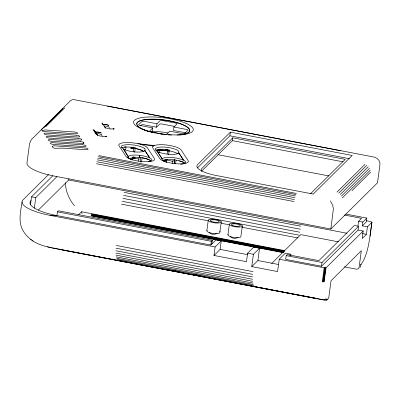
<?xml version="1.0" encoding="UTF-8"?>
<svg xmlns="http://www.w3.org/2000/svg" width="400" height="400" viewBox="0 0 400 400"><rect width="100%" height="100%" fill="white"/><g stroke="black" fill="none" stroke-linecap="round" stroke-linejoin="round"><path stroke-width="0.6" d="M360.365 266.895L360.17 266.405M139.615 157.535L139.81 155.335L139.615 157.535A12.04 3.26 7.6 0 0 134.325 157.22L134.35 157.03A12.04 3.26 7.6 0 0 132.8 157.09L132.41 160.07M284.755 250.635L81.575 211.745L82.055 213.64M326.35 298.93L325.915 298.99M160.665 149.255L159.975 149.295L159.505 152.89M175.575 163.865L176.08 160.09A12.035 3.255 7.6 0 0 174.03 159.765L174.01 159.965M22.06 201.875C20.67 211.42 17.765 222.45 23.45 231.265C25.455 234.7 28.245 237.67 31.475 239.985M30.455 204.905L31.53 196.84L52.785 175.78M34.345 208.145L35.745 197.645L56.91 176.68M211.855 244.015L212.355 240.255L58.48 210.805L57.44 211.835L56.935 215.595L50.115 215.375A37.215 10.07 7.6 0 1 23.13 199.755L48.585 174.535M38.29 210.135L68.71 179.995L68.875 178.76M144.805 148.785L145.18 149.62L144.865 150.625L149.69 157.965A12.04 3.26 7.6 0 0 137.51 155.115A12.04 3.26 7.6 0 0 128.195 156.51L123.35 148.89L121.41 147.17M125.61 149.98L126.015 146.94L124.285 147.135M128.195 156.51L123.35 148.89M134.675 152.375L135.165 148.695A12.015 3.25 7.6 0 0 130.815 148.13L132.9 148.125A12.04 3.26 7.6 0 1 143.86 151.515M130.815 148.13L131.525 147.98M133.185 151.62L133.75 147.37M133.04 158.2L135.05 158.17A12.015 3.25 7.6 0 0 132.655 158.235L133.04 158.2A12.04 3.26 7.6 0 1 135.05 158.17M138.585 161.27L139.075 157.59M140.18 162.095L140.83 157.24M141.54 161.975L142.11 157.725L144.255 158.175A12.015 3.25 7.6 0 1 150.535 160.635M185.925 132.845L173.46 130.46L173.92 127.015L176.995 123.965A2.19 0.59 7.6 0 0 175.41 123.045L162.68 120.605A2.19 0.59 7.6 0 0 160.05 120.72L156.97 123.77L144.505 121.38A2.19 0.59 7.6 0 0 141.875 121.495L138.73 124.61A2.19 0.59 7.6 0 0 140.32 125.525L152.79 127.915L152.33 131.36L151.45 132.23M140.63 125.72L141.415 124.94A2.19 0.59 7.6 0 1 144.045 124.83L156.51 127.215L156.97 123.77M177.78 153.87A12.04 3.26 7.6 0 0 161.78 150.155L156.735 150.73L156.835 150.015L159.95 149.505M158.68 150.34L158.775 149.62L155.865 150.39L156.835 150.015L156.67 151.205M167.15 153.985L167.8 149.13M166.38 162.435L166.76 159.44A12.035 3.255 7.6 0 1 167.695 159.395L167.665 159.595A12.04 3.26 7.6 0 1 174.02 159.99M168.645 154.74L169.275 149.91L161.905 149.23A4.38 3.87 81.7 0 0 161.02 149.245M172.555 163.635L173.045 159.96M174.155 163.855L174.725 159.605M174.23 163.855L174.8 159.605M184.76 163.205A12.015 3.25 7.6 0 0 180.68 161.225L176.05 160.295M178.765 152.995A12.04 3.26 7.6 0 1 169.3 154.325A12.04 3.26 7.6 0 1 157.2 151.43L162.095 158.88A12.04 3.26 7.6 0 1 171.36 157.465A12.04 3.26 7.6 0 1 183.57 160.3L178.765 152.995C180.005 149.83 174.535 149.225 172.575 148.365A12.04 3.26 7.6 0 0 157.49 147.495L155.66 148.295L155.255 149.345L157.23 151.22L162.125 158.67L162.12 159.885A12.04 3.255 7.7 0 0 164.815 161.695M31.03 200.6A35.725 9.665 7.6 0 0 56.935 215.595L210.81 245.05L211.315 241.29L212.355 240.255M197.585 167.785L229.875 135.8L230.36 132.145L352.2 155.465L313.22 194.075L216.68 175.6A26.27 7.11 7.6 0 1 197.63 164.57L230.36 132.145M290.725 255.455L290.89 254.225L285.365 253.165L279.24 259.23L277.6 271.555L251.775 266.615L257.9 260.55L259.545 248.225L253.745 247.115L247.625 253.18L246.49 261.68L213.985 255.46L215.12 246.96L221.245 240.895L216.015 239.895L210.81 245.05M207.11 230.405A6.565 1.775 7.6 0 0 211.79 233.235A6.565 1.775 7.6 0 0 219.74 232.82L221.275 221.855M201.56 171.215L232.42 140.64L232.795 137.82L345.235 159.34L310.535 193.715M213.985 255.46L220.11 249.395L221.245 240.895M242.355 225.89L240.82 236.855A6.565 1.775 7.6 0 1 232.865 237.27A6.565 1.775 7.6 0 1 228.19 234.435M251.775 266.615L253.42 254.29L259.545 248.225M286.185 255.62L285.685 259.38L321.52 266.24L358.08 230.02L358.58 226.26L354.365 225.455L318.845 260.64L287.225 254.59L286.185 255.62L322.02 262.48L358.58 226.26M321.52 266.24L322.02 262.48M322.295 281.91L324.175 267.81L326.24 267.61L363.2 231L358.08 230.02M322.855 281.955L324.735 267.855M323.375 281.96L325.255 267.86M323.82 281.915L325.7 267.815M330.845 229.02L377.515 182.785L379.94 164.61C380.58 160.37 376.515 157.045 372.575 156.775L73.45 99.55L72.25 99.685L70.19 100.975L31.73 139.265L30.56 140.97L29.56 143.87L26.95 162.965A36.12 9.775 7.6 0 0 54.185 176.065L330.845 229.02L333.365 209.145L332.815 205.585L330.375 200.86M324.155 281.83L326.035 267.73M357.955 226.015L358.59 221.265L361.57 218.315L344.405 215.03M365.995 220.665L370.815 221.61L371.94 222.26L367.425 226.815L362.305 225.835L362.805 222.075L366.825 218.09L345.995 214.105M363.2 231L362.195 238.52L366.42 234.335L367.425 226.815M366.825 218.09L366.325 221.85L362.305 225.835M369.97 236.195L371.855 222.095M371.94 222.26L370.055 236.36C368.355 246.17 366.765 256.745 360.715 264.94L360.99 264.525L360.49 265.875M206.84 230.81L208.25 220.315M227.92 234.845L229.33 224.35M127.995 157.89L128.22 156.3L127.975 156.965L128.35 157.73A12.04 3.31 7.6 0 0 131.79 159.75M83.465 143.595L83.64 142.445M327.08 299.87L327.315 299.57L326.205 300.45M41.195 129.92L57.585 113.685M58.47 112.81L60.24 111.055M44.01 127.355L63.055 108.49M45.815 126.66L64.86 107.79M152.79 127.915L149.71 130.965A2.19 0.59 7.6 0 0 151.295 131.88L163.42 134.205M156.51 127.215L159.59 124.165A2.19 0.59 7.6 0 1 162.22 124.055L174.95 126.49M78.48 214.81L81.575 211.745M232.795 137.82L201.935 168.395A23.52 6.365 7.6 0 0 201.66 171.085M336.965 192.13L364.97 164.39M338.745 193.095L366.75 165.355M340.275 194.435L368.28 166.69M271.635 263.495L300.77 234.635L338.43 241.845M341.475 196.07L369.48 168.33M342.285 197.92L370.29 170.175M351.99 190.63L370.66 172.135M289.64 255.46L290.89 254.225M360.41 266.87L359.94 267.285M216.92 233.37C214.625 234.85 210.815 234.625 209.11 232.365M238 237.405C235.705 238.885 231.895 238.66 230.19 236.4M113.46 129.03L114.205 128.65L113.055 129.005L113.69 128.905L110.36 128.95M105.87 136.55L106.615 136.17L105.465 136.525L106.1 136.425L102.765 136.47M153.335 146.055L154.345 145.55A14.44 3.905 7.6 0 1 164.12 144.795L164.34 144.81A14.44 3.905 7.6 0 1 181.155 149.99L188.095 160.55A14.44 3.905 7.6 0 1 176.81 163.785L176.595 163.77A14.44 3.905 7.6 0 1 159.775 158.585L152.835 148.03A14.44 3.905 7.6 0 1 153.335 146.055L137.97 143.705A14.44 3.905 7.6 0 0 130.575 142.655L130.36 142.64A14.44 3.905 7.6 0 0 119.07 145.87L126.015 156.43A14.44 3.905 7.6 0 0 142.83 161.61L143.045 161.625A14.44 3.905 7.6 0 0 154.335 158.395L147.395 147.835A14.44 3.905 7.6 0 0 140.255 144.265M327.22 299.24L328.26 298.73L328.755 297.75L331.03 280.71L361.325 250.695L359.05 267.735L358.56 268.715L356.695 269.215L344.49 266.88M254.87 286.635L323.35 299.74L325.18 299.565M324.5 299.74L324.77 299.67M156.735 150.73L161.845 150.165L168.5 150.74L163.99 150.23M165.25 150.535L169.135 151.065A12.015 3.25 7.6 0 0 159.83 150.44L161.755 150.36M166.73 159.645L162.605 160.53A12.04 3.26 7.6 0 1 166.745 159.67M131.26 158.17L133.065 157.99A12.04 3.26 7.6 0 1 135.08 157.96M165.525 149.4L167.405 149.615M131.495 148.19L135.165 148.695L135.31 147.55A12.04 3.26 7.6 0 0 134.085 147.35L134.06 147.535A12.04 3.26 7.6 0 0 127.65 147.065L125.76 146.965A12.04 3.26 7.6 0 0 121.765 147.94M137.97 143.705L154.345 145.55M139.64 157.35L146.075 158.665A12.04 3.26 7.6 0 1 150.47 160.605M324.175 267.81L279.24 259.23M176.485 271.22L171.25 270.62L174.71 270.98L179.85 272.25L178.705 271.77M197.56 275.255L192.33 274.655L195.835 274.985L200.87 276.22M109.1 128.805L104.83 127.62L105.52 128.11L101.98 122.865L102.61 124.315M101.505 136.325L98.085 135.5M325.795 300.42L61.93 249.915M107.24 106.07L340.82 150.775M229.875 135.8L349.26 158.65M173.92 127.015L186.385 129.4A2.19 0.59 7.6 0 1 187.975 130.32L184.83 133.43A2.19 0.59 7.6 0 1 182.205 133.545L169.735 131.155L166.655 134.205A2.19 0.59 7.6 0 1 164.03 134.32M232.42 140.64L343.025 161.81M217.875 154.69L328.955 175.95M98.885 155.63L296.495 193.455M98.34 156.695L295.955 194.52M97.795 158.12L295.41 195.945M97.27 159.83L294.885 197.655M96.795 161.735L294.41 199.56M96.4 163.725L294.015 201.55M358.59 221.265L362.805 222.075M362.335 233.55L366.42 234.335M68.71 179.995L347.005 233.265M124.055 192.38L300.915 226.23M123.52 195.365L300.38 229.22M122.905 198.36L299.765 232.21M122.21 201.31L299.07 235.16M121.45 204.165L208.35 220.795M221.2 223.255L229.155 224.78M242.01 227.24L297.7 237.9M31.53 196.84L35.745 197.645M91.645 214.115L284.405 251.01M91.55 214.55L284.22 251.425M91.44 214.96L284.11 251.84M91.32 215.335L283.99 252.21M91.19 215.64L283.245 252.4M91.065 215.87L283.12 252.63M57.44 211.835L211.315 241.29M50.115 215.375L215.12 246.96M247.625 253.18L253.42 254.29M220.11 249.395L247.705 254.675M257.9 260.55L278.315 264.455M116.265 245.455L253.015 271.63M116.035 248.205L252.78 274.38M115.91 250.76L252.66 276.935M115.9 253.085L252.65 279.26M116.01 255.145L252.755 281.32M116.225 256.9L252.975 283.075M116.55 258.33L253.3 284.505M116.98 259.41L253.73 285.585M173.895 270.56L175.12 270.795M194.73 274.55L195.955 274.78M66.04 250.25L67.265 250.485M76.455 252.245L77.68 252.48M112 259.05L113.225 259.285M122.42 261.045L123.645 261.28M168.38 269.84L169.605 270.075M173.285 270.78L180.025 272.07M193.51 274.65L199.025 275.705M224.76 280.63L225.99 280.865M270.725 289.43L271.95 289.665M281.145 291.425L282.37 291.66M316.72 298.485L50.025 247.4C43.14 246.13 36.32 243.735 30.715 239.445M51.645 247.9L316.98 298.67M50.82 247.77L47.39 246.69M198.375 275.43L199.125 275.615M177.295 271.395L178.05 271.58M325.495 298.945L326.88 300.09M199.785 275.805L200.66 276.115M101.355 133.13L100.43 132.66A3.285 0.89 7.6 0 0 95.54 132.275M325.645 299.06L326.135 299.35M32.345 240.595L33.045 241.09M74.515 205.81C69.035 199.425 65.665 191.195 65.315 182.77M178.795 152.785L183.595 160.09L185.555 161.495A12.04 3.255 7.7 0 1 180.485 164.225M167.245 159.245L167.91 160.255A12.015 3.25 7.6 0 1 173.08 161.58M144.895 150.42L149.72 157.76L151.75 159.345A12.04 3.36 8.2 0 1 150.79 161.09M133.28 156.88L133.94 157.89A12.015 3.25 7.6 0 1 139.115 159.215M110.175 129.14L108.87 127.15A3.285 0.89 7.6 0 0 108.6 126.9A3.285 0.89 7.6 0 0 104.25 125.99M101.275 134.67L102.585 136.66M94.39 130.385L97.66 135.36M94.84 131.115L97.785 135.59M93.755 129.805L97.025 134.78M95.075 131.945L96.38 133.935M92.98 129.415L96.25 134.385M219.905 231.075L219.93 231.985M96.485 133.52A3.285 0.89 7.6 0 1 101.165 134.545A3.285 0.89 7.6 0 1 101.33 134.715M102.83 124.89A3.285 0.89 7.6 0 1 105.645 124.63A3.285 0.89 7.6 0 1 108.79 125.49A3.285 0.89 7.6 0 0 105.98 124.64A3.285 0.89 7.6 0 0 103.045 124.72M95.505 132.225A3.285 0.89 7.6 0 1 100.995 132.885M152.085 131.22A29.965 8.11 7.6 0 1 168.05 132.965M155.225 133.025A26.685 7.22 7.6 0 1 140.67 120.505A26.685 7.22 7.6 0 1 181.99 124.25A26.685 7.22 7.6 0 1 177.03 135.005M171.47 135.02A26.685 7.22 7.6 0 1 168.045 134.835M165.12 134.575A26.685 7.22 7.6 0 1 163.94 134.445M162.17 134.225A26.685 7.22 7.6 0 1 160.41 133.97M168.055 150.67A36.245 9.81 7.6 0 1 159.875 149.815M136.82 124.46A26.685 7.22 7.6 0 1 169.585 121.01A26.685 7.22 7.6 0 1 185.905 133.855M185.435 134A26.685 7.22 7.6 0 1 179.89 135.01M148.235 131.435A26.685 7.22 7.6 0 1 139.525 127.595M138.17 126.53A26.685 7.22 7.6 0 1 137.265 125.48M178.745 160.675A12.035 3.255 7.6 0 1 184.765 163.26M144.78 148.78A12.04 3.135 7.7 0 0 131.015 144.76L130.795 144.74A12.04 3.16 7 0 0 121.375 147.165M163.785 160.82A12.015 3.25 7.6 0 1 165.255 160.535L166.65 160.39A12.06 3.265 7.6 0 1 167.015 160.365L166.99 160.575A12.035 3.255 7.6 0 0 166.625 160.6L167.015 160.365L164.97 160.565A12.04 3.26 7.6 0 0 163.575 160.855M133.065 157.99A12.05 3.26 7.6 0 0 132.675 158.015A12.04 3.26 7.6 0 0 129.485 158.525M130.845 147.925A12.015 3.25 7.6 0 1 143.985 151.7M144.865 150.625A12.04 3.26 7.6 0 1 133.145 151.755L130.845 151.405A12.04 3.26 7.6 0 1 123.32 149.1M150.81 161.095A12.04 3.34 7.9 0 1 148.235 161.805M166.19 162.24A12.04 3.255 7.7 0 1 165.335 161.915M52.405 146.505L53.015 147.675L54.55 148.275L63.325 148.15L85.66 149.7A3.065 0.83 7.6 0 0 88.055 149.015A3.065 0.83 7.6 0 0 84.485 147.915L54.875 145.86A3.065 0.83 7.6 0 0 53.125 145.93L52.405 146.505M41.91 130.89L44.43 131.565A3.065 0.83 7.6 0 0 45.57 131.705L75.18 133.755A3.065 0.83 7.6 0 0 77.575 133.07A3.065 0.83 7.6 0 0 74.005 131.97L45.98 130.025A10.64 9.97 -33.3 0 0 44.38 130.035L41.91 130.89M76.13 135.205L46.52 133.15A3.065 0.83 7.6 0 0 44.125 133.835A3.065 0.83 7.6 0 0 47.695 134.935L77.305 136.99A3.065 0.83 7.6 0 0 79.7 136.305A3.065 0.83 7.6 0 0 76.13 135.205M78.2 138.35L48.585 136.295A3.065 0.83 7.6 0 0 46.19 136.98A3.065 0.83 7.6 0 0 49.76 138.08L79.375 140.135A3.065 0.83 7.6 0 0 81.77 139.45A3.065 0.83 7.6 0 0 78.2 138.35M80.325 141.58L50.715 139.53A3.065 0.83 7.6 0 0 48.315 140.215A3.065 0.83 7.6 0 0 51.885 141.315L81.5 143.37A3.065 0.83 7.6 0 0 83.895 142.68A3.065 0.83 7.6 0 0 80.325 141.58M82.42 144.77L52.81 142.715A3.065 0.83 7.6 0 0 50.36 143.29A3.065 0.83 7.6 0 0 53.19 144.42L83.595 146.555A3.065 0.83 7.6 0 0 85.99 145.87A3.065 0.83 7.6 0 0 82.42 144.77M210.25 221.82A6.565 1.775 7.6 0 0 221.09 222.295A6.565 1.775 7.6 0 0 212.955 219.14A6.565 1.775 7.6 0 0 210.25 221.82M211.78 221.555A4.38 1.185 7.6 0 0 219.005 221.87A4.38 1.185 7.6 0 0 213.58 219.765A4.38 1.185 7.6 0 0 211.78 221.555M231.33 225.855A6.565 1.775 7.6 0 0 242.165 226.33A6.565 1.775 7.6 0 0 234.035 223.175A6.565 1.775 7.6 0 0 231.33 225.855M232.855 225.59A4.38 1.185 7.6 0 0 240.08 225.905A4.38 1.185 7.6 0 0 234.66 223.8A4.38 1.185 7.6 0 0 232.855 225.59M145.59 130.325A30.11 8.145 7.6 0 0 193.085 130.555A30.11 8.145 7.6 0 0 151.595 116.935A30.11 8.145 7.6 0 0 145.59 130.325"/></g></svg>
